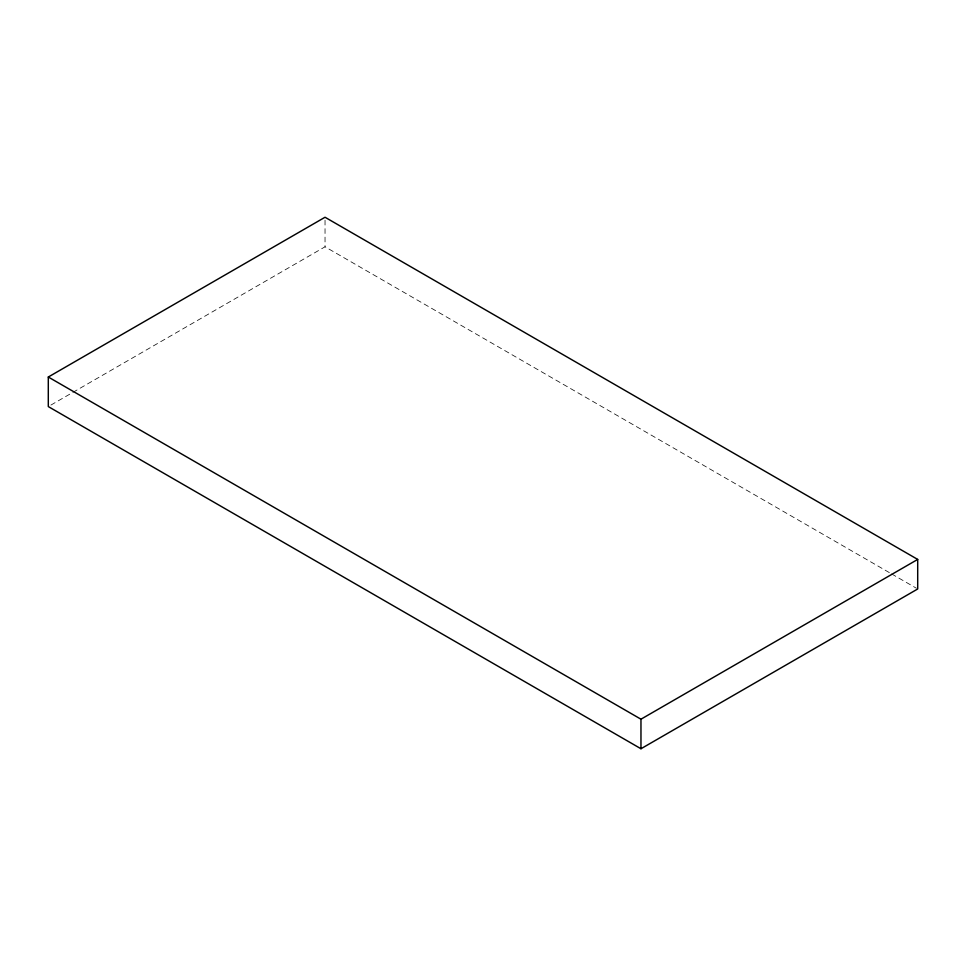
<?xml version="1.0" encoding="UTF-8"?>
<svg xmlns="http://www.w3.org/2000/svg" width="966" height="966" viewBox="0 0 966 966"><rect width="100%" height="100%" fill="white"/><g stroke="black" fill="none" stroke-linecap="round" stroke-linejoin="round"><path stroke-width="0.72" stroke-dasharray="4.83 3.62" d="M50.908 405.068L325.035 246.801L890.29 573.152M891.594 573.901L916.396 588.222M325.035 220.212L325.035 246.801"/><path stroke-width="1.45" d="M48.3 377.018L325.035 217.253L917.7 559.423L917.7 588.982L640.965 748.747L48.3 406.577L48.3 377.018L640.965 719.199L917.7 559.423M640.965 719.199L640.965 748.747"/></g></svg>
